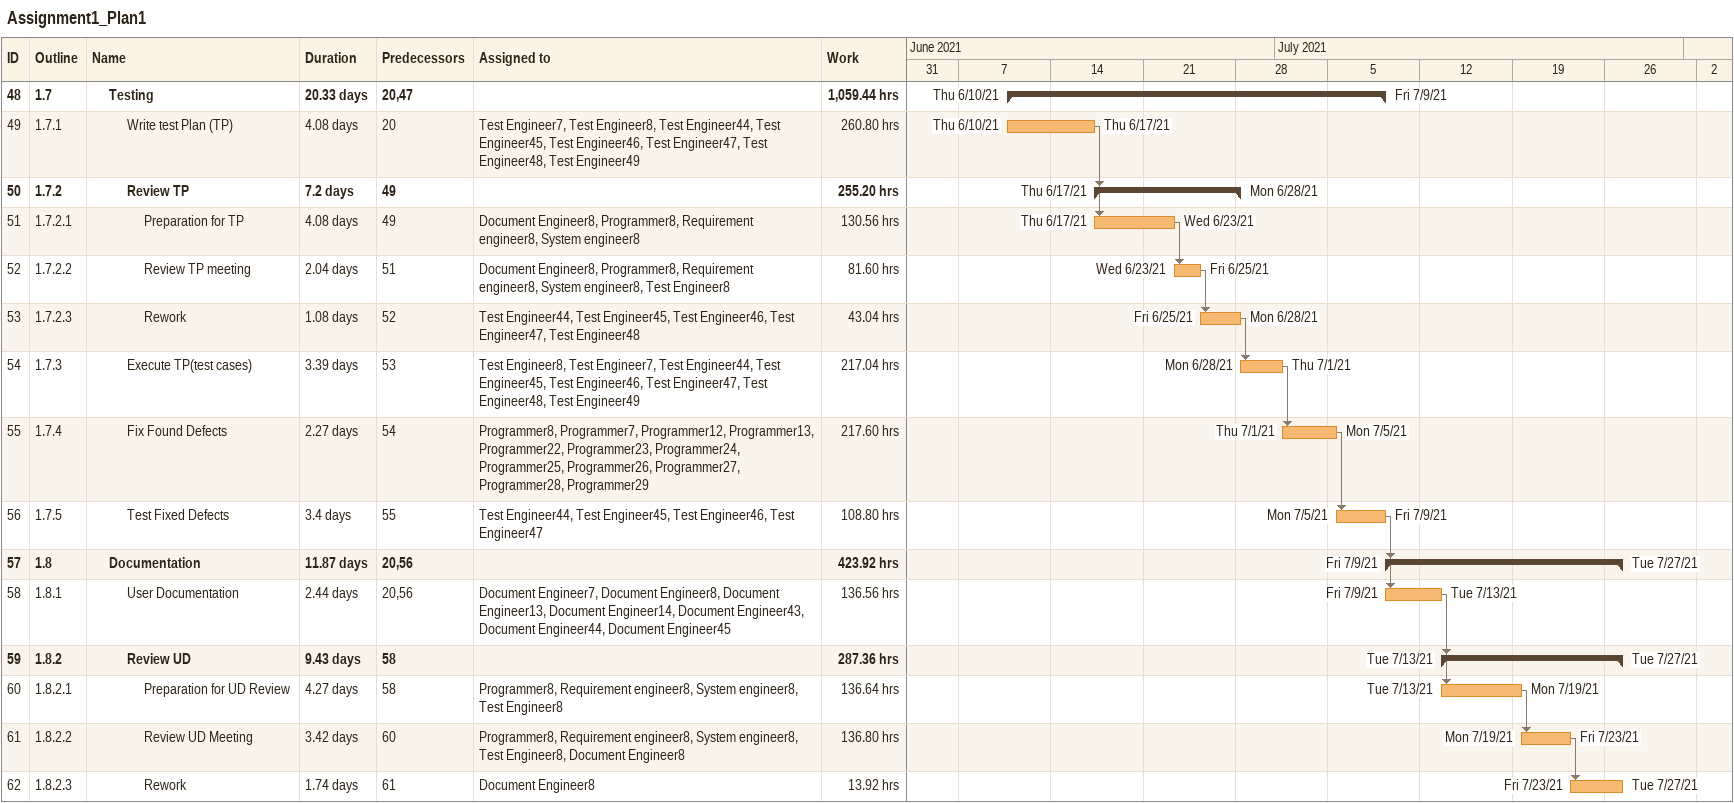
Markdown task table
Assignment1_Plan1

| ID | WBS | Task | Duration | Start | Finish | Predecessors | Resources | Work (h) |
|---|---|---|---|---|---|---|---|---|
| 48 | 1.7 | **Testing** | 20.33d | 2021-06-10 | 2021-07-09 | 20, 47 |  | 1059.44 |
| 49 | 1.7.1 | Write test Plan (TP) | 4.08d | 2021-06-10 | 2021-06-17 | 20 | Test Engineer7, Test Engineer8, Test Engineer44, Test Engineer45, Test Engineer46, Test Engineer47, Test Engineer48, Test Engineer49 | 260.80 |
| 50 | 1.7.2 | **Review TP** | 7.2d | 2021-06-17 | 2021-06-28 | 49 |  | 255.20 |
| 51 | 1.7.2.1 | Preparation for TP | 4.08d | 2021-06-17 | 2021-06-23 | 49 | Document Engineer8, Programmer8, Requirement engineer8, System engineer8 | 130.56 |
| 52 | 1.7.2.2 | Review TP meeting | 2.04d | 2021-06-23 | 2021-06-25 | 51 | Document Engineer8, Programmer8, Requirement engineer8, System engineer8, Test Engineer8 | 81.60 |
| 53 | 1.7.2.3 | Rework | 1.08d | 2021-06-25 | 2021-06-28 | 52 | Test Engineer44, Test Engineer45, Test Engineer46, Test Engineer47, Test Engineer48 | 43.04 |
| 54 | 1.7.3 | Execute TP(test cases) | 3.39d | 2021-06-28 | 2021-07-01 | 53 | Test Engineer8, Test Engineer7, Test Engineer44, Test Engineer45, Test Engineer46, Test Engineer47, Test Engineer48, Test Engineer49 | 217.04 |
| 55 | 1.7.4 | Fix Found Defects | 2.27d | 2021-07-01 | 2021-07-05 | 54 | Programmer8, Programmer7, Programmer12, Programmer13, Programmer22, Programmer23, Programmer24, Programmer25, Programmer26, Programmer27, Programmer28, Programmer29 | 217.60 |
| 56 | 1.7.5 | Test Fixed Defects | 3.4d | 2021-07-05 | 2021-07-09 | 55 | Test Engineer44, Test Engineer45, Test Engineer46, Test Engineer47 | 108.80 |
| 57 | 1.8 | **Documentation** | 11.87d | 2021-07-09 | 2021-07-27 | 20, 56 |  | 423.92 |
| 58 | 1.8.1 | User Documentation | 2.44d | 2021-07-09 | 2021-07-13 | 20, 56 | Document Engineer7, Document Engineer8, Document Engineer13, Document Engineer14, Document Engineer43, Document Engineer44, Document Engineer45 | 136.56 |
| 59 | 1.8.2 | **Review UD** | 9.43d | 2021-07-13 | 2021-07-27 | 58 |  | 287.36 |
| 60 | 1.8.2.1 | Preparation for UD Review | 4.27d | 2021-07-13 | 2021-07-19 | 58 | Programmer8, Requirement engineer8, System engineer8, Test Engineer8 | 136.64 |
| 61 | 1.8.2.2 | Review UD Meeting | 3.42d | 2021-07-19 | 2021-07-23 | 60 | Programmer8, Requirement engineer8, System engineer8, Test Engineer8, Document Engineer8 | 136.80 |
| 62 | 1.8.2.3 | Rework | 1.74d | 2021-07-23 | 2021-07-27 | 61 | Document Engineer8 | 13.92 |
